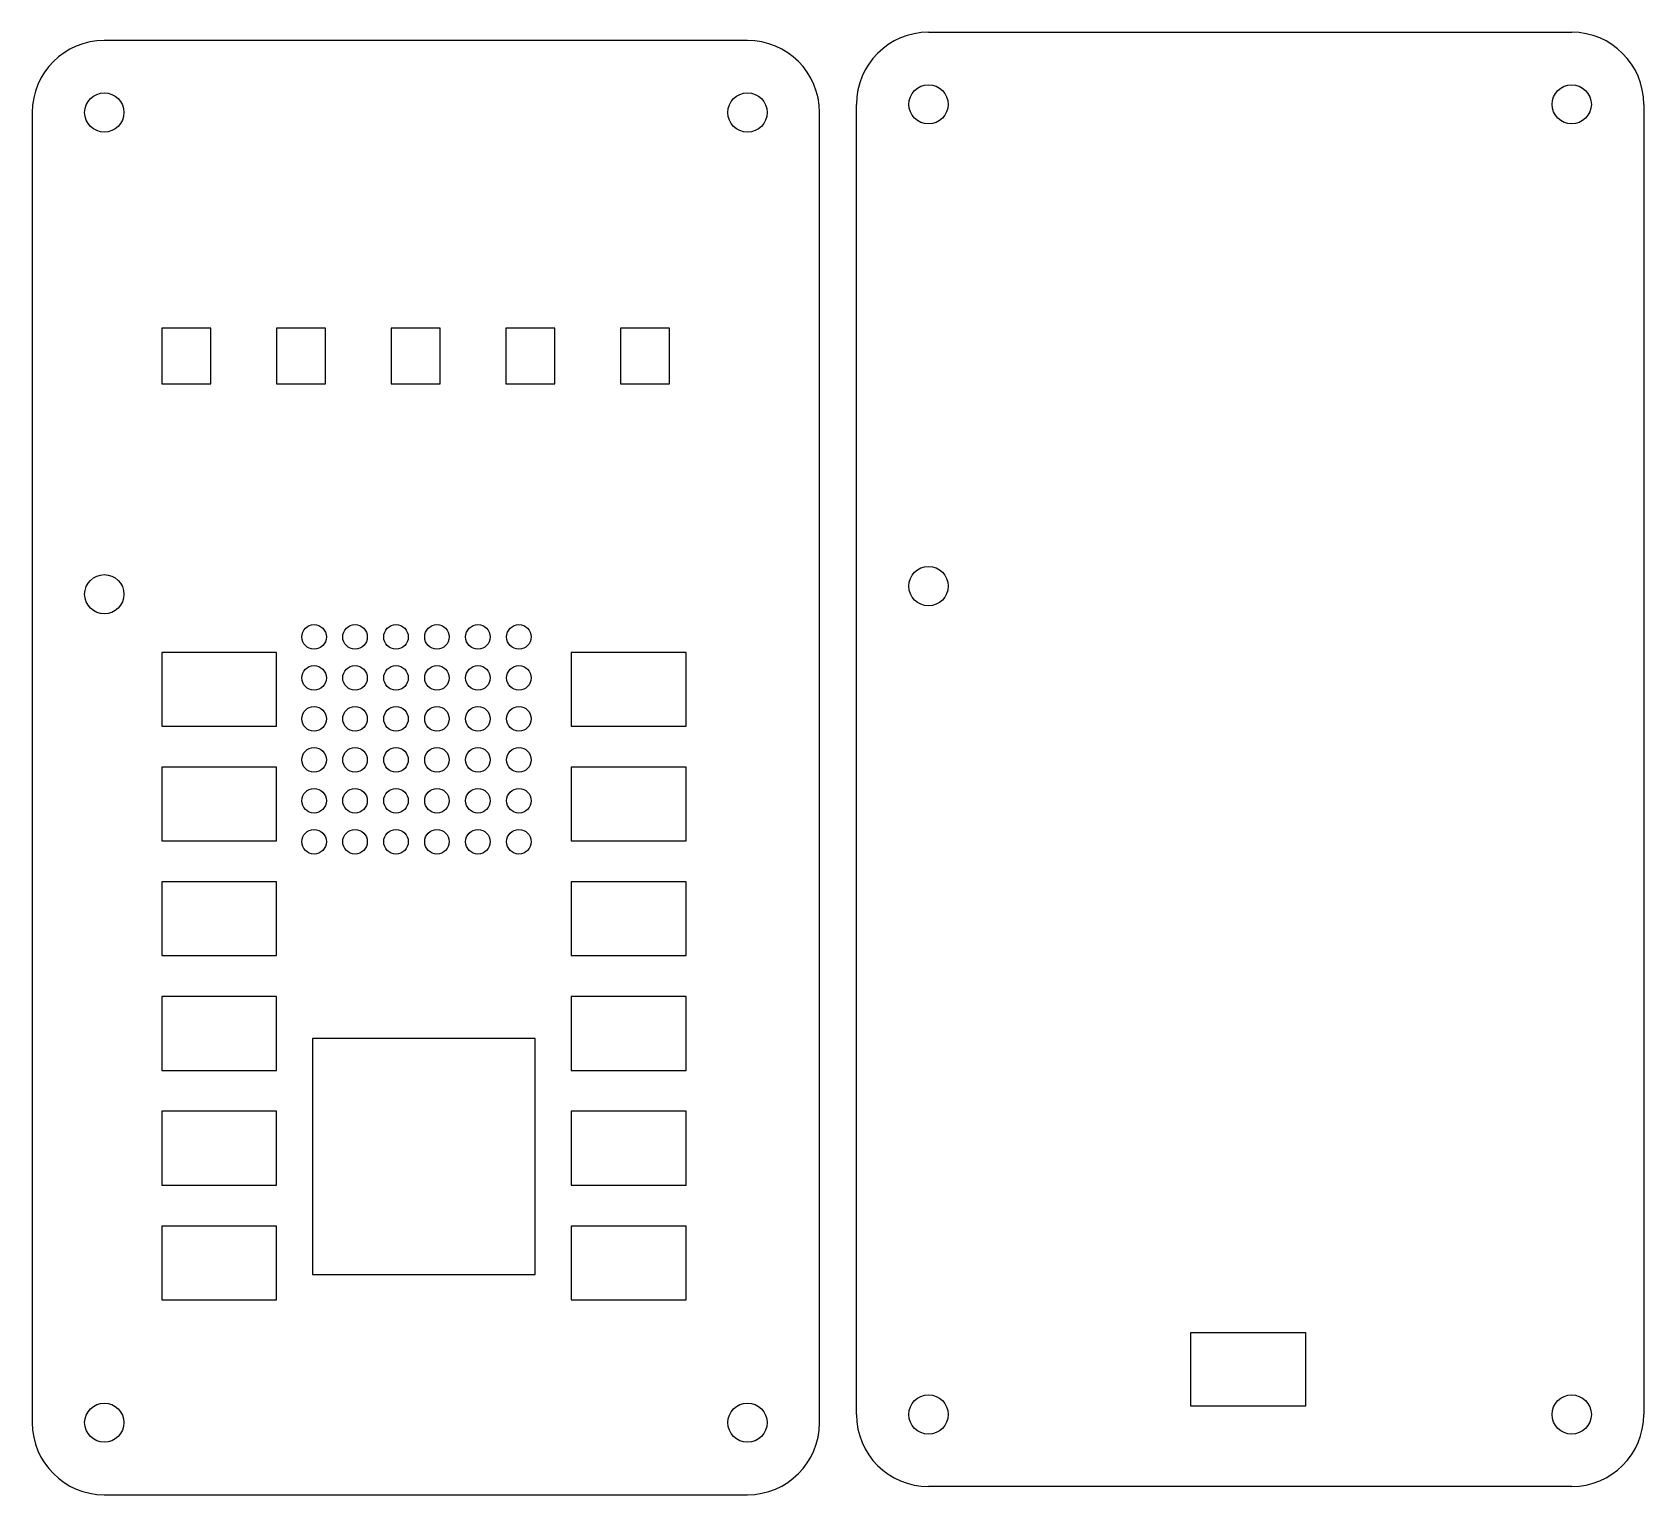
# Model space of a CAD drawing. Extents: x 35.3 to 133.7, y -114.9 to -25.6.
import ezdxf

# ---------------------------------------------------------------- set-up
doc = ezdxf.new("R2010")
doc.units = 0
doc.layers.add('BLACK', color=7, linetype='CONTINUOUS')

msp = doc.modelspace()

# ---------------------------------------------------------------- linework, layer by layer
at = {"layer": 'BLACK', "linetype": 'CONTINUOUS'}
for p, q in [((78.95, -26.1), (39.7, -26.1)), ((90, -25.6), (129.25, -25.6)), ((85.6, -109.95), (85.6, -30)), ((133.65, -30), (133.65, -109.95)), ((35.3, -30.5), (35.3, -110.45)), ((83.35, -110.45), (83.35, -30.5)), ((43.2, -43.65), (43.2, -47.05)), ((46.2, -43.65), (43.2, -43.65)), ((46.2, -47.05), (46.2, -43.65)), ((53.2, -43.65), (50.2, -43.65)), ((50.2, -43.65), (50.2, -47.05)), ((53.2, -47.05), (53.2, -43.65)), ((57.2, -43.65), (57.2, -47.05)), ((60.2, -43.65), (57.2, -43.65)), ((60.2, -47.05), (60.2, -43.65)), ((64.2, -43.65), (64.2, -47.05)), ((67.2, -43.65), (64.2, -43.65)), ((67.2, -47.05), (67.2, -43.65)), ((71.2, -43.65), (71.2, -47.05)), ((74.2, -43.65), (71.2, -43.65)), ((74.2, -47.05), (74.2, -43.65)), ((43.2, -47.05), (46.2, -47.05)), ((50.2, -47.05), (53.2, -47.05)), ((57.2, -47.05), (60.2, -47.05)), ((64.2, -47.05), (67.2, -47.05)), ((71.2, -47.05), (74.2, -47.05)), ((43.2, -63.45), (43.2, -67.95)), ((50.2, -63.45), (43.2, -63.45)), ((50.2, -67.95), (50.2, -63.45)), ((75.2, -63.45), (68.2, -63.45)), ((68.2, -63.45), (68.2, -67.95)), ((75.2, -67.95), (75.2, -63.45)), ((43.2, -67.95), (50.2, -67.95)), ((68.2, -67.95), (75.2, -67.95)), ((50.2, -70.45), (43.2, -70.45)), ((43.2, -70.45), (43.2, -74.95)), ((50.2, -74.95), (50.2, -70.45)), ((75.2, -70.45), (68.2, -70.45)), ((68.2, -70.45), (68.2, -74.95)), ((75.2, -74.95), (75.2, -70.45)), ((43.2, -74.95), (50.2, -74.95)), ((68.2, -74.95), (75.2, -74.95)), ((50.2, -77.45), (43.2, -77.45)), ((43.2, -77.45), (43.2, -81.95)), ((50.2, -81.95), (50.2, -77.45)), ((68.2, -77.45), (68.2, -81.95)), ((75.2, -77.45), (68.2, -77.45)), ((75.2, -81.95), (75.2, -77.45)), ((43.2, -81.95), (50.2, -81.95)), ((68.2, -81.95), (75.2, -81.95)), ((50.2, -84.45), (43.2, -84.45)), ((43.2, -84.45), (43.2, -88.95)), ((50.2, -88.95), (50.2, -84.45)), ((68.2, -84.45), (68.2, -88.95)), ((75.2, -84.45), (68.2, -84.45)), ((75.2, -88.95), (75.2, -84.45)), ((66, -87), (52.4, -87)), ((52.4, -87), (52.4, -101.4)), ((66, -101.4), (66, -87)), ((43.2, -88.95), (50.2, -88.95)), ((68.2, -88.95), (75.2, -88.95)), ((50.2, -91.45), (43.2, -91.45)), ((43.2, -91.45), (43.2, -95.95)), ((50.2, -95.95), (50.2, -91.45)), ((68.2, -91.45), (68.2, -95.95)), ((75.2, -91.45), (68.2, -91.45)), ((75.2, -95.95), (75.2, -91.45)), ((43.2, -95.95), (50.2, -95.95)), ((68.2, -95.95), (75.2, -95.95)), ((43.2, -98.45), (43.2, -102.95)), ((50.2, -98.45), (43.2, -98.45)), ((50.2, -102.95), (50.2, -98.45)), ((68.2, -98.45), (68.2, -102.95)), ((75.2, -98.45), (68.2, -98.45)), ((75.2, -102.95), (75.2, -98.45)), ((52.4, -101.4), (66, -101.4)), ((43.2, -102.95), (50.2, -102.95)), ((68.2, -102.95), (75.2, -102.95)), ((106, -109.45), (106, -104.95)), ((106, -104.95), (113, -104.95)), ((113, -104.95), (113, -109.45)), ((113, -109.45), (106, -109.45)), ((39.7, -114.85), (78.95, -114.85)), ((129.25, -114.35), (90, -114.35))]:
    msp.add_line(p, q, dxfattribs=at)
at = {"layer": 'BLACK'}
for centre, radius in [((39.7, -30.5), 1.2), ((78.95, -30.5), 1.2), ((90, -30), 1.2), ((129.25, -30), 1.2), ((39.7, -59.9), 1.2), ((90, -59.4), 1.2), ((52.5, -62.5), 0.75), ((55, -62.5), 0.75), ((57.5, -62.5), 0.75), ((60, -62.5), 0.75), ((62.5, -62.5), 0.75), ((65, -62.5), 0.75), ((52.5, -65), 0.75), ((55, -65), 0.75), ((57.5, -65), 0.75), ((60, -65), 0.75), ((62.5, -65), 0.75), ((65, -65), 0.75), ((52.5, -67.5), 0.75), ((55, -67.5), 0.75), ((57.5, -67.5), 0.75), ((60, -67.5), 0.75), ((62.5, -67.5), 0.75), ((65, -67.5), 0.75), ((52.5, -70), 0.75), ((55, -70), 0.75), ((57.5, -70), 0.75), ((60, -70), 0.75), ((62.5, -70), 0.75), ((65, -70), 0.75), ((52.5, -72.5), 0.75), ((55, -72.5), 0.75), ((57.5, -72.5), 0.75), ((60, -72.5), 0.75), ((62.5, -72.5), 0.75), ((65, -72.5), 0.75), ((52.5, -75), 0.75), ((55, -75), 0.75), ((57.5, -75), 0.75), ((60, -75), 0.75), ((62.5, -75), 0.75), ((65, -75), 0.75), ((90, -109.95), 1.2), ((129.25, -109.95), 1.2), ((39.7, -110.45), 1.2), ((78.95, -110.45), 1.2)]:
    msp.add_circle(centre, radius, dxfattribs=at)
for centre, start, end in [((39.7, -30.5), 90, 180), ((78.95, -30.5), 0, 90), ((90, -30), 90, 180), ((129.25, -30), 0, 90), ((90, -109.95), 180, 270), ((129.25, -109.95), -90, 0), ((39.7, -110.45), 180, 270), ((78.95, -110.45), -90, 0)]:
    msp.add_arc(centre, 4.4, start, end, dxfattribs=at)

doc.saveas('drawing.dxf')
